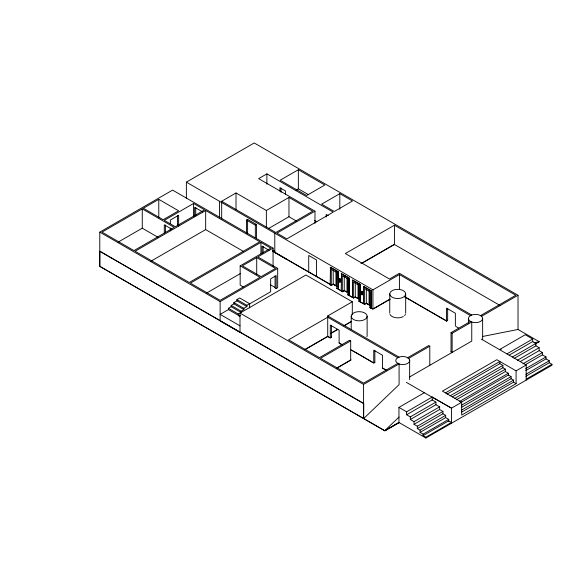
<?xml version="1.0" encoding="UTF-8"?>
<svg xmlns="http://www.w3.org/2000/svg" width="581" height="581" viewBox="0 0 581 581"><rect width="100%" height="100%" fill="white"/><g stroke="black" fill="none" stroke-linecap="round" stroke-linejoin="round"><path stroke-width="0.87" d="M363.568 384.426L363.633 418.596L399.082 384.644L399.082 363.924L363.568 384.426L239.997 313.086L239.997 332.39L220.134 320.923L220.134 301.619L99.787 232.131L99.787 266.345L384.716 430.768L399.002 422.518L425.873 438.03L551.95 365.238L551.95 364.287L549.277 362.74L525.849 376.263M399.002 417.078L384.658 430.732L398.951 422.481L398.951 407.383L424.326 392.734L451.473 408.152L461.684 402.255L461.684 415.059L516.088 383.656L516.088 370.845L496.828 359.726L442.424 391.136L461.684 402.255M99.787 232.131L172.579 190.11L273.063 248.123L273.063 266.548M186.37 198.651L186.37 182.143L254.217 142.97L518.02 295.257L518.02 329.492M142.265 208.884L101.995 232.131L133.986 250.6L174.22 227.374L142.265 208.884L142.265 228.188L158.221 237.418M158.78 199.348L143.333 208.267L163.181 219.727L178.636 210.809L158.78 199.348L158.78 217.773M399.169 422.612L384.971 430.804L99.787 266.345L99.787 251.246L363.568 403.541M118.255 242.045L142.265 228.188M193.531 203.481L164.285 220.366L175.324 226.735L204.563 209.85L193.531 203.481L193.531 216.64M314.982 211.179L276.926 233.148L286.854 238.885L333.189 212.138L266.897 173.864L258.625 178.643L314.982 211.179L314.982 223.344M205.667 210.489L135.09 251.239L189.239 282.504L259.823 241.754L205.667 210.489L205.667 229.604L150.769 261.297M221.673 201.251L236.017 192.965L266.359 210.489L288.968 197.438L312.774 211.179L275.822 232.516L221.673 201.251L221.673 219.676M298.351 169.725L280.144 180.233L306.623 195.528L324.83 185.012L298.351 169.725L298.351 188.832L308.475 194.679M296.07 190.147L298.351 188.832M246.497 233.315L246.497 220.046L247.6 219.407L256.432 224.506L256.432 238.835M246.497 220.046L255.328 225.145L256.432 224.506M268.698 228.442L288.968 216.742L296.651 221.172M339.812 193.662L321.605 204.171L334.293 211.499L352.5 200.99L339.812 193.662L339.812 209.298M240.164 265.844L270.855 248.123L260.927 242.386L190.343 283.143L220.134 300.341L260.027 277.311L240.164 265.844L240.164 285.148L243.214 286.912M256.715 257.565L242.364 265.844L261.13 276.679L275.474 268.393L256.715 257.565L256.715 274.232M273.063 248.123L257.819 256.925L277.682 268.393L277.682 287.697L276.164 288.575L275.06 287.936L275.06 275.866M206.814 292.933L240.534 273.469M220.134 301.619L277.682 268.393M236.932 299.578L246.867 305.308L246.867 306.586L236.932 300.849L236.932 299.578L239.692 297.98L249.627 303.718L249.627 307.966M233.932 302.585L243.867 308.315L243.867 309.593L233.932 303.856L233.932 302.585L236.932 300.849M231.18 305.446L241.108 311.184L241.108 312.455L231.18 306.724L231.18 305.446L233.932 303.856M239.88 316.209L228.42 309.593L228.42 308.315L231.18 306.724M228.42 309.593L220.141 314.372L240.004 325.839M246.867 305.308L249.627 303.718M249.474 303.986L270.652 291.756L270.652 278.822L276.164 275.641L276.164 288.575M243.867 308.315L246.867 306.586M241.108 311.184L243.867 309.593M238.348 315.323L238.348 314.052L305.947 275.009L352.297 301.764L352.297 314.8M186.37 182.143L372.929 289.854L399.416 274.566L470.508 315.606L471.975 314.953A7.11 4.103 0 0 1 480.56 315.606L515.797 295.264L394.434 225.196L345.346 253.541L389.481 279.025L399.416 273.288L471.757 315.055M239.038 316.202L240.418 315.403M335.273 285.503L333.203 284.312L331.272 285.424L330.168 284.792L330.444 267.238L338.171 271.697L338.171 289.091L340.822 290.616M330.168 267.398L338.171 271.697M346.312 291.88L344.242 290.682L342.311 291.8L341.207 291.161L341.483 273.607L349.203 278.067L349.203 295.46L352.514 297.37L347.823 294.792M360.924 263.658L394.434 244.31M361.709 263.396L394.434 244.499L500.132 305.526M339.442 278.611L340.103 278.865L339.994 282.112L339.442 281.792L339.442 278.611L340.103 278.865M330.168 284.792L330.444 284.436L331.272 285.235L333.203 284.124L337.343 286.506M339.442 281.792L340.103 282.046M341.207 273.767L349.203 278.067M352.514 297.37L352.514 279.977L360.242 284.436L360.242 301.829L363.553 303.74L358.862 301.161M338.171 289.091L337.895 271.857M341.207 291.161L341.483 290.812L342.311 291.604L344.242 290.493L348.375 292.882M352.239 280.136L360.242 284.436M363.553 303.74L363.553 286.353L371.274 290.812L371.274 308.206L372.929 309.157L372.929 289.854M361.622 291.284C362.45 291.212 363.002 295.773 361.513 294.538L361.622 291.284L362.174 291.604M352.514 297.181L353.342 297.98L355.274 296.862L359.414 299.251M357.344 298.249L355.274 297.051L353.342 298.169L353.342 282.046L358.862 285.235L358.862 301.35M361.513 294.538L362.174 294.792M305.003 349.646L327.72 336.53L327.72 315.955L352.297 301.764M363.278 286.506L371.274 290.812M363.553 303.551L364.381 304.35L366.313 303.231L370.446 305.621M365.667 303.798L364.381 304.538L364.381 288.423L369.894 291.604L369.894 307.727L370.998 308.358L370.998 290.972M330.792 333.298L337.706 329.304M343.85 325.759L351.527 321.322M390.069 299.07L372.929 308.969L369.894 307.531M331.562 333.044L337.706 329.492M344.62 325.505L351.527 321.518M373.714 308.707L390.069 299.266M305.003 349.457L327.72 336.341L330.291 337.822L331.395 337.183M336.769 368.042L350.692 360.002L350.692 340.887L320.53 358.303L363.568 383.148L397.854 363.357M336.98 368.107L351.084 359.966M374.854 362.275L373.75 362.914L350.801 349.668M447.646 320.247L446.542 320.886L404.913 296.855M404.913 297.044L446.542 321.075L447.646 320.443L447.646 308.358M407.622 357.714L428.691 345.557L429.795 346.189L429.795 365.304M451.038 351.955L451.038 332.652L470.508 321.409L471.975 322.063A7.11 4.103 0 0 0 480.56 321.409A7.11 4.103 0 0 0 481.685 316.456L480.56 315.606M408.603 358.426L429.795 346.189M451.038 332.652L452.134 333.291L471.757 321.961L471.757 341.076L409.387 377.084M481.518 316.325L518.02 295.257M363.633 418.596L363.728 403.446L99.787 251.246M398.951 407.383L406.62 411.813L432.22 397.034L451.473 408.152L451.473 423.251M506.93 353.902L532.697 339.021L532.697 341.57L509.268 355.093M406.62 411.813L406.62 414.747L432.22 399.96L435.924 402.103L435.924 404.71L410.324 419.497L410.324 416.882L435.924 402.103M445.453 392.887L499.856 361.476L499.856 363.641L447.007 394.158M512.5 356.959L535.922 343.436L535.922 345.855L514.062 358.484M535.37 343.981L539.262 341.73L518.02 329.471L482.404 336.508M450.035 395.901L502.885 365.391L502.885 367.744L452.367 396.91M517.293 360.343L539.153 347.721L539.153 350.655L520.416 361.476M414.028 421.632L439.628 406.853L439.628 409.525L414.028 424.312L414.028 421.632L410.324 419.497M454.829 398.334L505.347 369.167L505.347 371.528L456.383 399.793M522.922 363.822L542.443 352.551L542.443 354.846L525.268 364.766M459.382 401.529L508.346 373.263L508.346 375.043L460.936 402.415M417.325 426.214L442.925 411.428L442.925 413.788L417.325 428.567L417.325 426.214L414.028 424.312M516.088 370.845L526.183 365.021L526.183 380.119M461.336 405.335L511.069 376.619L511.069 378.718L461.336 407.434M525.718 368.63L546.017 356.908L546.017 358.884L525.718 370.605M420.056 430.151L445.656 415.364L445.656 417.594L420.056 432.38L420.056 430.151L417.325 428.567M461.437 410.186L513.51 380.127L513.51 382.167L461.437 412.227M525.849 374.287L549.277 360.765L549.277 362.74M420.056 432.38L423.121 434.145L448.721 419.366L448.721 421.661M423.121 435.612L448.721 420.833L451.473 422.423L425.873 437.202L423.121 435.612L423.121 434.145M526.183 379.161L551.95 364.287M501.258 349.246L499.478 349.602L525.246 334.721L532.697 339.021M534.004 342.768L539.262 341.73M272.671 251.166L286.854 259.467M328.258 215.66L326.195 214.469L326.195 217.018M532.697 341.57L535.922 343.436M535.922 345.855L539.153 347.721M314.437 220.424L316.79 221.782M539.153 350.655L542.443 352.551M542.443 354.846L546.017 356.908M546.017 358.884L549.277 360.765M481.271 339.086L526.183 365.021M456.15 326.624L458.474 327.967M499.856 363.641L502.885 365.391M502.885 367.744L505.347 369.167M505.347 371.528L508.346 373.263M508.346 375.043L511.069 376.619M511.069 378.718L513.51 380.127M513.51 382.167L516.088 383.656M451.038 351.766L452.134 352.406L452.134 333.291M368.376 304.618L366.313 303.427L366.313 289.077M272.721 250.026L275.045 251.37M272.46 250.963L330.444 284.436M341.483 290.812L336.791 288.423M274.552 252.357L329.754 284.232M202.725 211.978L194.635 207.301L194.635 216.255M268.981 250.222L262.031 246.213L262.031 253.374M205.667 229.604L243.337 251.348M327.72 315.955L399.074 357.148M397.854 357.714L327.72 317.226L288.554 339.841L319.427 357.664L349.588 340.255L350.692 340.887M270.782 284.988L274.69 287.246M339.115 342.921L342.231 344.722M382.574 368.013L386.394 370.213M327.72 336.53L330.291 338.011L330.291 325.084L339.115 330.175L339.115 343.11L342.231 344.911M351.585 350.307L358.593 354.163M372.966 362.653L359.697 354.802M386.452 370.438L382.574 368.201L382.574 355.267L373.75 350.176L373.75 363.103L374.854 362.471L374.854 350.387M406.424 382.392L424.326 392.734M435.924 404.71L439.628 406.853M439.628 409.525L442.925 411.428M442.925 413.788L445.656 415.364M445.656 417.594L448.721 419.366M228.42 308.315L238.348 314.052M406.62 414.747L410.324 416.882M171.649 229.067L164.3 224.818L164.3 232.879M482.637 318.511L482.637 339.268M468.424 318.511L468.424 323.719M455.373 326.173L455.373 313.239L446.542 308.141L446.542 321.075M432.22 397.034L432.22 399.96M425.873 437.202L425.873 438.03M409.649 360.046L409.649 379.727M405.676 293.957A7.96 4.597 0 0 1 393.7 297.9A7.96 4.597 0 0 1 393.78 289.941A7.96 4.597 0 0 1 405.676 293.957L405.676 313.261M399.416 274.566L399.416 289.331M394.434 225.196L394.434 244.499M389.757 293.906L389.757 313.21M369.066 290.667L369.066 305.018M367.127 316.282A7.96 4.597 0 0 1 355.151 320.218A7.96 4.597 0 0 1 355.231 312.258A7.96 4.597 0 0 1 367.127 316.282L367.127 335.52A7.96 4.597 0 0 1 366.843 336.704M362.065 291.669L362.065 294.857M359.966 284.596L359.966 301.989M358.034 284.298L358.034 298.649M355.274 282.707L355.274 297.051M351.207 316.224L351.207 329.34M348.927 278.226L348.927 295.62M347.823 294.981L347.823 278.865L342.311 275.677L342.311 291.8M347.002 277.929L347.002 292.272M344.242 276.331L344.242 290.682M339.994 278.931L339.994 282.112M339.551 278.546L339.551 281.734M336.791 288.612L336.791 272.489L331.272 269.308L331.272 285.424M335.963 271.552L335.963 285.903M333.203 269.962L333.203 284.312M331.395 325.295L331.395 337.379M316.485 276.374L316.485 259.939L308.722 255.458L308.722 271.893M288.968 197.438L288.968 216.742M285.438 194.337L285.438 190.938L279.926 187.757L279.926 191.149M281.03 187.968L281.03 192.217M274.791 233.192L274.791 252.307M266.897 173.864L266.897 184.286M266.359 210.489L266.359 227.156M263.135 246.467L263.135 252.742M260.927 242.386L260.927 253.795M255.328 225.145L255.328 237.68M247.6 219.407L247.6 233.736M236.017 192.965L236.017 209.639M219.465 201.251L219.465 217.759M195.739 207.562L195.739 215.624M178.636 226.009L178.636 215.268L170.356 220.046L170.356 223.627M177.532 215.522L177.532 225.377M170.356 228.101L170.356 230.788M165.389 225.079L165.389 232.247M405.393 314.452A7.96 4.597 0 0 1 404.587 315.556M403.316 316.507A7.96 4.597 0 0 1 400.396 317.56M399.735 317.684A7.96 4.597 0 0 1 395.61 317.669M394.957 317.546A7.96 4.597 0 0 1 390.018 314.401M470.508 321.409A7.11 4.103 0 0 1 470.508 315.606M398.537 357.33L397.244 358.063A6.965 4.023 0 0 0 397.172 362.958L400.018 364.243A6.965 4.023 0 0 0 407.622 363.401A6.965 4.023 0 0 0 409.191 359.029L407.02 357.366A6.965 4.023 0 0 0 400.12 356.807L398.537 357.33"/></g></svg>
